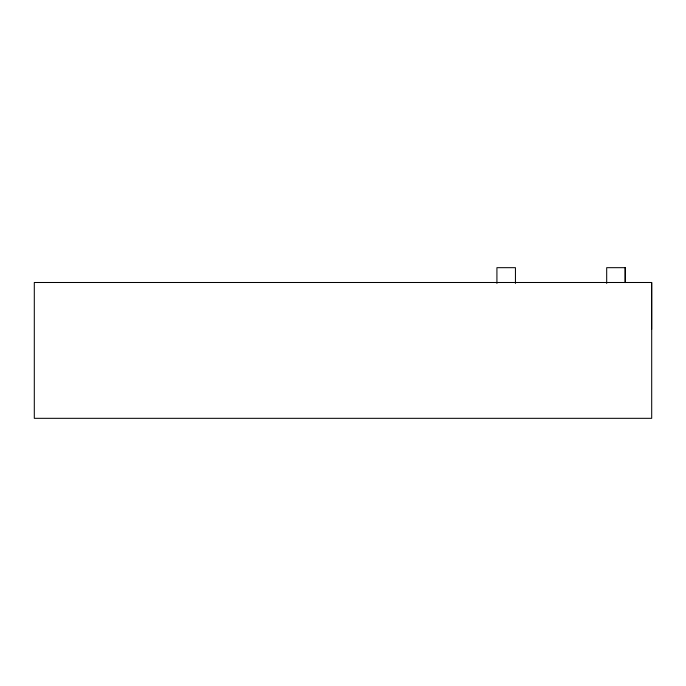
<?xml version="1.0" encoding="UTF-8"?>
<svg xmlns="http://www.w3.org/2000/svg" width="686" height="686" viewBox="0 0 686 686"><rect width="100%" height="100%" fill="white"/><g stroke="black" fill="none" stroke-linecap="round" stroke-linejoin="round"><path stroke-width="1.03" d="M496.921 283.421L496.921 267.677L515.443 267.677L515.443 283.421M606.69 283.421L606.69 267.677L625.212 267.677L625.212 282.581L625.212 267.677M651.649 329.417L651.649 282.495L34.3 282.495L34.3 418.323L651.7 418.323L651.7 282.495"/></g></svg>
